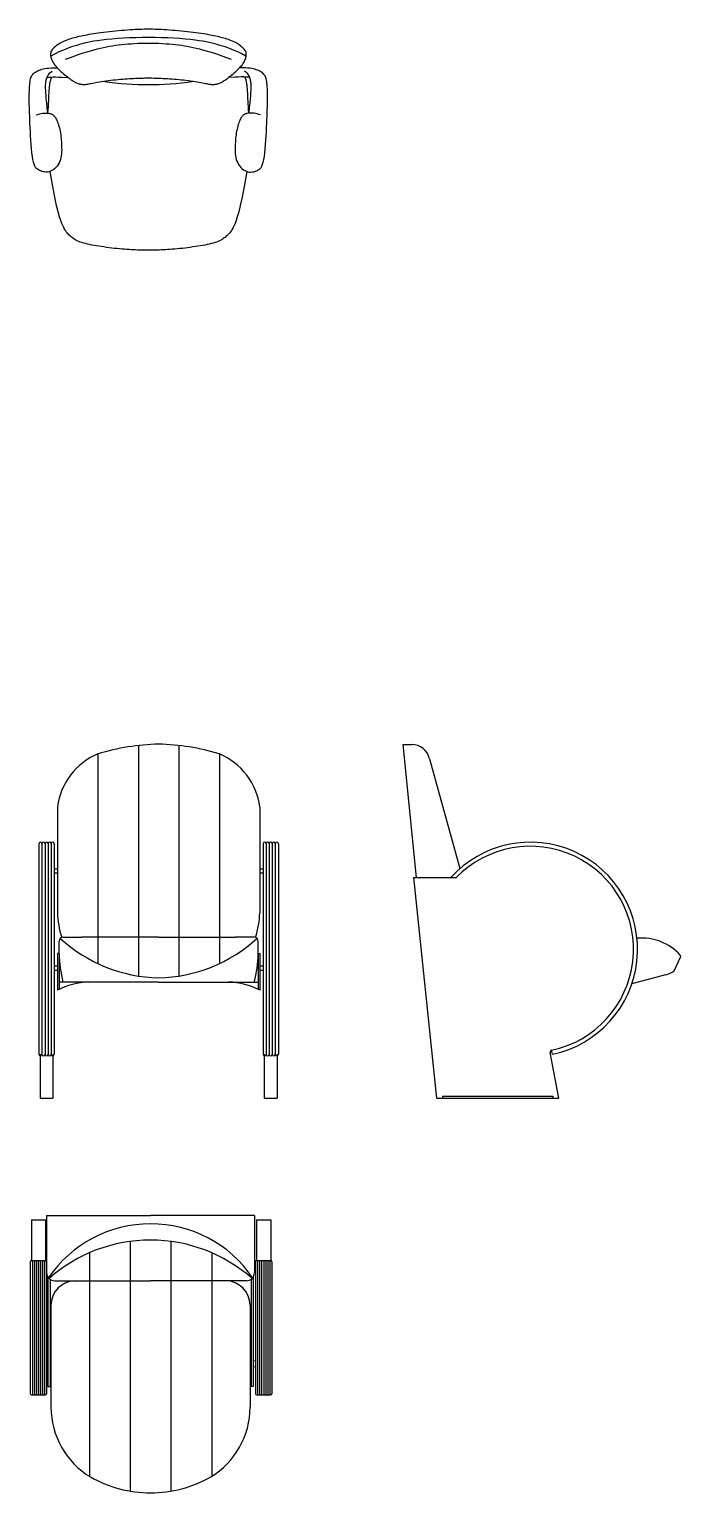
# Model space of a CAD drawing. Header units: millimetres. Extents: x 421 to 3085, y -1408 to 277.
# Drawn here: x 492.5 to 652.3, y -453.8 to -94.7 of the extents above; entities that cross this region are included whole.
import ezdxf

# ---------------------------------------------------------------- set-up
doc = ezdxf.new("R2010")
doc.units = ezdxf.units.MM

msp = doc.modelspace()

# ---------------------------------------------------------------- linework, layer by layer
at = {"color": 18, "true_color": 0x000000}
for p, q in [((509.34, -272.55), (509.34, -324)), ((519.27, -270.48), (519.27, -327.04)), ((529.2, -270.48), (529.2, -327.04)), ((539.13, -272.55), (539.13, -324)), ((587.52, -302.9), (584.26, -270.24)), ((584.26, -270.24), (586.29, -270.24)), ((590.66, -273.74), (598.15, -300.69)), ((499.41, -285.55), (499.41, -311.51)), ((549.06, -285.55), (549.06, -311.51)), ((494.85, -294.58), (494.85, -346.24)), ((495.6, -294.58), (495.6, -346.24)), ((496.35, -294.58), (496.35, -346.24)), ((497.1, -294.58), (497.1, -346.24)), ((497.85, -294.58), (497.85, -346.24)), ((498.6, -294.58), (498.6, -346.24)), ((549.86, -294.58), (549.86, -346.24)), ((550.61, -294.58), (550.61, -346.24)), ((551.36, -294.58), (551.36, -346.24)), ((552.11, -294.58), (552.11, -346.24)), ((552.86, -294.58), (552.86, -346.24)), ((553.61, -294.58), (553.61, -346.24)), ((499.4, -300.8), (498.6, -300.8)), ((549.86, -300.8), (549.06, -300.8)), ((499.4, -301.8), (498.6, -301.8)), ((549.86, -301.8), (549.06, -301.8)), ((586.75, -302.9), (592.44, -357)), ((586.75, -302.9), (597.28, -302.9)), ((499.81, -321.62), (499.81, -318.51)), ((500.81, -317.51), (505.41, -317.51)), ((524.23, -317.51), (505.41, -317.51)), ((524.23, -317.51), (543.06, -317.51)), ((547.66, -317.51), (543.06, -317.51)), ((548.66, -321.62), (548.66, -318.51)), ((499.41, -321.51), (499.41, -330.51)), ((499.81, -321.51), (499.41, -321.51)), ((499.81, -321.62), (499.81, -330.31)), ((548.66, -321.51), (549.06, -321.51)), ((548.66, -321.62), (548.66, -330.31)), ((549.06, -321.51), (549.06, -330.51)), ((650.71, -325.75), (652.28, -322.45)), ((499.4, -324.65), (498.6, -324.65)), ((499.4, -325.65), (498.6, -325.65)), ((549.86, -324.65), (549.06, -324.65)), ((549.86, -325.65), (549.06, -325.65)), ((648.6, -326.78), (640.36, -328.94)), ((524.23, -328.51), (499.81, -328.51)), ((524.23, -328.51), (548.66, -328.51)), ((495.15, -346.24), (495.15, -357)), ((498.3, -346.24), (498.3, -357)), ((550.16, -346.24), (550.16, -357)), ((553.31, -346.24), (553.31, -357)), ((622.44, -357), (620.27, -345.84)), ((620.86, -346.24), (620.66, -345.26)), ((495.15, -357), (498.3, -357)), ((550.16, -357), (553.31, -357)), ((592.44, -357), (622.44, -357)), ((593.89, -356.5), (620.99, -356.5)), ((593.89, -356.5), (593.89, -357)), ((620.99, -356.5), (620.99, -357)), ((493, -386.84), (493, -396.84)), ((493, -386.84), (496.5, -386.84)), ((496.5, -386.84), (496.5, -396.84)), ((496.75, -385.84), (496.75, -399.84)), ((496.75, -385.84), (522.25, -385.84)), ((547.75, -385.84), (522.25, -385.84)), ((547.75, -385.84), (547.75, -399.84)), ((548.26, -386.84), (548.26, -396.84)), ((548.26, -386.84), (551.76, -386.84)), ((551.76, -386.84), (551.76, -396.84)), ((507.25, -394.96), (507.25, -449.82)), ((517.25, -392.17), (517.25, -453.44)), ((527.25, -392.17), (527.25, -453.44)), ((537.25, -394.96), (537.25, -449.82)), ((492.75, -397.14), (492.75, -429.54)), ((493.05, -396.84), (496.45, -396.84)), ((493.25, -396.84), (493.25, -429.84)), ((493.75, -396.84), (493.75, -429.84)), ((494.25, -396.84), (494.25, -429.84)), ((494.75, -396.84), (494.75, -429.84)), ((495.25, -396.84), (495.25, -429.84)), ((495.75, -396.84), (495.75, -429.84)), ((496.25, -396.84), (496.25, -429.84)), ((496.75, -397.14), (496.75, -429.54)), ((548.01, -397.14), (548.01, -429.54)), ((548.31, -396.84), (551.71, -396.84)), ((548.51, -396.84), (548.51, -429.84)), ((549.01, -396.84), (549.01, -429.84)), ((549.51, -396.84), (549.51, -429.84)), ((550.01, -396.84), (550.01, -429.84)), ((550.51, -396.84), (550.51, -429.84)), ((551.01, -396.84), (551.01, -429.84)), ((551.51, -396.84), (551.51, -429.84)), ((552.01, -397.14), (552.01, -429.54)), ((497.08, -400.95), (497.08, -427.77)), ((497.58, -401.46), (497.58, -427.77)), ((498.75, -401.84), (522.25, -401.84)), ((545.75, -401.84), (522.25, -401.84)), ((546.92, -401.46), (546.92, -427.77)), ((547.42, -400.95), (547.42, -427.77)), ((497.82, -407.84), (497.82, -432.84)), ((546.67, -407.84), (546.67, -432.84)), ((497.08, -421.4), (496.75, -421.4)), ((497.08, -422.87), (496.75, -422.87)), ((547.42, -421.4), (547.75, -421.4)), ((547.42, -422.87), (547.75, -422.87)), ((493.05, -429.84), (496.45, -429.84)), ((497.08, -427.77), (497.58, -427.77)), ((547.42, -427.77), (546.92, -427.77)), ((548.31, -429.84), (551.71, -429.84))]:
    msp.add_line(p, q, dxfattribs=at)
msp.add_lwpolyline([(503.1, -107.3), (503.29, -107.43), (503.48, -107.54), (503.68, -107.65), (503.87, -107.75), (504.07, -107.85), (504.27, -107.93), (504.47, -108.01), (504.68, -108.07), (504.89, -108.13), (505.11, -108.18), (505.34, -108.21), (505.57, -108.23), (505.81, -108.24), (506.06, -108.24), (506.31, -108.23), (506.57, -108.2), (506.84, -108.16), (507.12, -108.11), (507.41, -108.05), (507.73, -107.98), (508.07, -107.9), (508.43, -107.82), (508.83, -107.74), (509.27, -107.66), (509.74, -107.58), (510.25, -107.5), (510.78, -107.42), (511.34, -107.35), (511.92, -107.27), (512.51, -107.21), (513.1, -107.14), (513.69, -107.08), (514.27, -107.02), (514.85, -106.97), (515.42, -106.92), (515.97, -106.88), (516.52, -106.84), (517.05, -106.81), (517.57, -106.78), (518.07, -106.75), (518.56, -106.73), (519.04, -106.71), (519.5, -106.69), (519.96, -106.68), (520.4, -106.67), (520.85, -106.66), (521.28, -106.66), (521.72, -106.66), (522.15, -106.66), (522.59, -106.66), (523.03, -106.67), (523.48, -106.68), (523.93, -106.69), (524.39, -106.71), (524.87, -106.73), (525.36, -106.75), (525.86, -106.78), (526.38, -106.81), (526.92, -106.84), (527.46, -106.88), (528.02, -106.92), (528.59, -106.97), (529.16, -107.02), (529.75, -107.08), (530.34, -107.14), (530.93, -107.21), (531.51, -107.27), (532.09, -107.35), (532.65, -107.42), (533.19, -107.5), (533.69, -107.58), (534.17, -107.66), (534.6, -107.74), (535, -107.82), (535.37, -107.9), (535.71, -107.98), (536.02, -108.05), (536.32, -108.11), (536.59, -108.16), (536.86, -108.2), (537.12, -108.23), (537.38, -108.24), (537.62, -108.24), (537.86, -108.23), (538.1, -108.21), (538.32, -108.18), (538.54, -108.13), (538.76, -108.07), (538.96, -108.01), (539.17, -107.93), (539.37, -107.85), (539.56, -107.75), (539.76, -107.65), (539.95, -107.54), (540.14, -107.43), (540.34, -107.3), (540.53, -107.17), (540.74, -107.03), (540.95, -106.88), (541.17, -106.72), (541.4, -106.54), (541.65, -106.34), (541.92, -106.13), (542.21, -105.89), (542.51, -105.63), (542.84, -105.35), (543.17, -105.06), (543.51, -104.75), (543.84, -104.44), (544.15, -104.12), (544.44, -103.8), (544.7, -103.49), (544.93, -103.18), (545.12, -102.88), (545.28, -102.59), (545.41, -102.31), (545.51, -102.03), (545.59, -101.77), (545.65, -101.52), (545.7, -101.28), (545.72, -101.06), (545.73, -100.84), (545.71, -100.63), (545.68, -100.43), (545.62, -100.23), (545.53, -100.03), (545.41, -99.83), (545.25, -99.62), (545.06, -99.41), (544.84, -99.2), (544.6, -98.98), (544.32, -98.77), (544.03, -98.56), (543.72, -98.35), (543.4, -98.16), (543.07, -97.98), (542.73, -97.81), (542.39, -97.65), (542.05, -97.51), (541.7, -97.37), (541.34, -97.25), (540.98, -97.13), (540.61, -97.01), (540.24, -96.91), (539.86, -96.8), (539.48, -96.7), (539.08, -96.59), (538.67, -96.5), (538.25, -96.4), (537.8, -96.3), (537.34, -96.21), (536.85, -96.12), (536.33, -96.03), (535.79, -95.95), (535.22, -95.86), (534.63, -95.78), (534.01, -95.69), (533.36, -95.61), (532.69, -95.53), (532, -95.44), (531.28, -95.36), (530.54, -95.28), (529.8, -95.2), (529.05, -95.12), (528.31, -95.05), (527.58, -94.98), (526.88, -94.92), (526.2, -94.87), (525.56, -94.83), (524.95, -94.79), (524.36, -94.76), (523.8, -94.74), (523.26, -94.73), (522.74, -94.72), (522.22, -94.71), (521.71, -94.71), (521.2, -94.71), (520.68, -94.72), (520.15, -94.73), (519.62, -94.74), (519.06, -94.76), (518.48, -94.79), (517.87, -94.83), (517.23, -94.87), (516.55, -94.92), (515.85, -94.98), (515.12, -95.05), (514.38, -95.12), (513.64, -95.2), (512.89, -95.28), (512.15, -95.36), (511.43, -95.44), (510.74, -95.53), (510.07, -95.61), (509.42, -95.69), (508.8, -95.78), (508.21, -95.86), (507.64, -95.95), (507.1, -96.03), (506.58, -96.12), (506.09, -96.21), (505.63, -96.3), (505.19, -96.4), (504.76, -96.5), (504.35, -96.59), (503.96, -96.7), (503.57, -96.8), (503.19, -96.91), (502.82, -97.01), (502.46, -97.13), (502.09, -97.25), (501.74, -97.37), (501.39, -97.51), (501.04, -97.65), (500.7, -97.81), (500.36, -97.98), (500.03, -98.16), (499.71, -98.35), (499.4, -98.56), (499.11, -98.77), (498.84, -98.98), (498.59, -99.2), (498.37, -99.41), (498.18, -99.62), (498.03, -99.83), (497.91, -100.03), (497.82, -100.23), (497.76, -100.43), (497.72, -100.63), (497.71, -100.84), (497.71, -101.06), (497.74, -101.28), (497.78, -101.52), (497.84, -101.77), (497.92, -102.03), (498.02, -102.31), (498.16, -102.59), (498.32, -102.88), (498.51, -103.18), (498.73, -103.49), (498.99, -103.8), (499.29, -104.12), (499.6, -104.44), (499.93, -104.75), (500.26, -105.06), (500.59, -105.35), (500.92, -105.63), (501.23, -105.89), (501.52, -106.13), (501.78, -106.34), (502.03, -106.54), (502.27, -106.72), (502.49, -106.88), (502.7, -107.03), (502.9, -107.17)], close=True, dxfattribs=at)
for points in [[(545.66, -101.31), (544.61, -100.75), (543.66, -100.28), (542.79, -99.89), (541.99, -99.56), (541.25, -99.28), (540.55, -99.05), (539.89, -98.85), (539.25, -98.66), (538.63, -98.48), (538, -98.3), (537.35, -98.13), (536.66, -97.96), (535.92, -97.8), (535.1, -97.65), (534.19, -97.51), (533.17, -97.37), (532.03, -97.24), (530.78, -97.12), (529.43, -97.01), (528, -96.91), (526.51, -96.84), (524.97, -96.78), (523.39, -96.74), (521.79, -96.73), (520.2, -96.74), (518.61, -96.78), (517.05, -96.84), (515.54, -96.91), (514.1, -97.01), (512.73, -97.12), (511.46, -97.24), (510.3, -97.37), (509.27, -97.51), (508.35, -97.65), (507.52, -97.8), (506.77, -97.96), (506.08, -98.13), (505.43, -98.3), (504.8, -98.48), (504.18, -98.66), (503.54, -98.85), (502.88, -99.05), (502.18, -99.28), (501.44, -99.56), (500.64, -99.89), (499.77, -100.28), (498.82, -100.75), (497.78, -101.31)], [(501.4, -102.08), (502.57, -101.63), (503.68, -101.22), (504.72, -100.86), (505.72, -100.53), (506.66, -100.23), (507.55, -99.97), (508.4, -99.73), (509.21, -99.52), (509.99, -99.33), (510.74, -99.16), (511.47, -99.01), (512.18, -98.88), (512.9, -98.76), (513.61, -98.65), (514.34, -98.56), (515.08, -98.47), (515.85, -98.39), (516.65, -98.32), (517.46, -98.25), (518.29, -98.2), (519.14, -98.16), (519.99, -98.12), (520.85, -98.1), (521.72, -98.1), (522.58, -98.1), (523.44, -98.12), (524.3, -98.16), (525.14, -98.2), (525.97, -98.25), (526.79, -98.32), (527.58, -98.39), (528.35, -98.47), (529.1, -98.56), (529.82, -98.65), (530.54, -98.76), (531.25, -98.88), (531.96, -99.01), (532.69, -99.16), (533.44, -99.33), (534.22, -99.52), (535.03, -99.73), (535.88, -99.97), (536.78, -100.23), (537.72, -100.53), (538.71, -100.86), (539.76, -101.22), (540.86, -101.63), (542.03, -102.08)], [(494.17, -115.74), (494.62, -115.59), (495.03, -115.47), (495.41, -115.38), (495.76, -115.32), (496.08, -115.29), (496.36, -115.27), (496.62, -115.27), (496.86, -115.28), (497.08, -115.29), (497.27, -115.32), (497.45, -115.35), (497.62, -115.39), (497.77, -115.43), (497.91, -115.49), (498.05, -115.56), (498.18, -115.63), (498.3, -115.72), (498.43, -115.82), (498.55, -115.93), (498.67, -116.06), (498.79, -116.22), (498.91, -116.4), (499.04, -116.6), (499.16, -116.84), (499.28, -117.11), (499.41, -117.41), (499.53, -117.74), (499.65, -118.1), (499.77, -118.47), (499.87, -118.87), (499.97, -119.28), (500.06, -119.7), (500.14, -120.14), (500.21, -120.58), (500.26, -121.04), (500.31, -121.5), (500.35, -121.96), (500.38, -122.44), (500.4, -122.91), (500.42, -123.39), (500.43, -123.87), (500.44, -124.35), (500.43, -124.82), (500.4, -125.29), (500.34, -125.76), (500.26, -126.21), (500.15, -126.66), (500, -127.09), (499.8, -127.51), (499.57, -127.9), (499.31, -128.27), (499.02, -128.61), (498.71, -128.92), (498.38, -129.18), (498.03, -129.4), (497.68, -129.56), (497.33, -129.68), (496.97, -129.74), (496.62, -129.76), (496.27, -129.73), (495.94, -129.68), (495.61, -129.6), (495.3, -129.49), (495.01, -129.37), (494.74, -129.24), (494.49, -129.07), (494.27, -128.87), (494.05, -128.61), (493.86, -128.27), (493.69, -127.85), (493.53, -127.32), (493.39, -126.67), (493.26, -125.9), (493.15, -125.01), (493.05, -124.03), (492.96, -123), (492.88, -121.93), (492.82, -120.85), (492.76, -119.79), (492.71, -118.76), (492.66, -117.8), (492.62, -116.89), (492.59, -116.04), (492.56, -115.24), (492.53, -114.48), (492.52, -113.75), (492.5, -113.05), (492.49, -112.38), (492.49, -111.73), (492.49, -111.09), (492.5, -110.49), (492.51, -109.91), (492.53, -109.36), (492.55, -108.85), (492.59, -108.37), (492.63, -107.94), (492.67, -107.56), (492.73, -107.21), (492.8, -106.91), (492.88, -106.63), (492.98, -106.39), (493.09, -106.16), (493.22, -105.96), (493.37, -105.77), (493.53, -105.59), (493.72, -105.42), (493.93, -105.27), (494.15, -105.12), (494.4, -104.98), (494.66, -104.85), (494.95, -104.73), (495.25, -104.63), (495.58, -104.53), (495.94, -104.44), (496.34, -104.36), (496.79, -104.29), (497.3, -104.23), (497.88, -104.19), (498.55, -104.16), (499.3, -104.14)], [(497.01, -115.29), (496.87, -113.92), (496.76, -112.75), (496.67, -111.76), (496.6, -110.93), (496.56, -110.24), (496.53, -109.66), (496.51, -109.17), (496.51, -108.75), (496.51, -108.37), (496.53, -108.05), (496.55, -107.75), (496.58, -107.49), (496.62, -107.26), (496.67, -107.04), (496.73, -106.84), (496.79, -106.64), (496.86, -106.45), (496.95, -106.26), (497.05, -106.06), (497.19, -105.86), (497.35, -105.65), (497.55, -105.44), (497.8, -105.21), (498.11, -104.96)], [(496.8, -106.6), (496.96, -106.54), (497.32, -106.47), (497.77, -106.43), (498.32, -106.42), (498.96, -106.42), (499.67, -106.44), (500.45, -106.46), (501.98, -106.51)], [(497.08, -115.29), (497.14, -114.44), (497.19, -113.66), (497.23, -112.96), (497.26, -112.33), (497.29, -111.75), (497.31, -111.23), (497.33, -110.76), (497.35, -110.34), (497.38, -109.94), (497.4, -109.58), (497.42, -109.25), (497.44, -108.95), (497.47, -108.67), (497.5, -108.42), (497.53, -108.18), (497.56, -107.96), (497.6, -107.75), (497.64, -107.55), (497.69, -107.36), (497.75, -107.17), (497.82, -106.98), (497.9, -106.78), (498, -106.58), (498.09, -106.42)], [(510.55, -107.46), (512.09, -107.67), (513.57, -107.85), (515.01, -108), (516.4, -108.11), (517.76, -108.2), (519.09, -108.25), (520.41, -108.29), (521.72, -108.3), (523.03, -108.29), (524.34, -108.25), (525.68, -108.2), (527.04, -108.11), (528.43, -108), (529.86, -107.85), (531.34, -107.67), (532.88, -107.46)], [(546.63, -106.6), (546.47, -106.54), (546.12, -106.47), (545.66, -106.43), (545.11, -106.42), (544.48, -106.42), (543.76, -106.44), (542.98, -106.46), (541.46, -106.51)], [(549.26, -115.74), (548.81, -115.59), (548.4, -115.47), (548.02, -115.38), (547.67, -115.32), (547.36, -115.29), (547.07, -115.27), (546.81, -115.27), (546.57, -115.28), (546.36, -115.29), (546.16, -115.32), (545.98, -115.35), (545.81, -115.39), (545.66, -115.43), (545.52, -115.49), (545.38, -115.56), (545.26, -115.63), (545.13, -115.72), (545, -115.82), (544.88, -115.93), (544.76, -116.06), (544.64, -116.22), (544.52, -116.4), (544.4, -116.6), (544.27, -116.84), (544.15, -117.11), (544.03, -117.41), (543.9, -117.74), (543.78, -118.1), (543.67, -118.47), (543.56, -118.87), (543.46, -119.28), (543.37, -119.7), (543.29, -120.14), (543.23, -120.58), (543.17, -121.04), (543.12, -121.5), (543.09, -121.96), (543.06, -122.44), (543.03, -122.91), (543.01, -123.39), (543, -123.87), (543, -124.35), (543.01, -124.82), (543.04, -125.29), (543.09, -125.76), (543.17, -126.21), (543.28, -126.66), (543.44, -127.09), (543.63, -127.51), (543.86, -127.9), (544.12, -128.27), (544.41, -128.61), (544.73, -128.92), (545.06, -129.18), (545.4, -129.4), (545.75, -129.56), (546.11, -129.68), (546.46, -129.74), (546.81, -129.76), (547.16, -129.73), (547.5, -129.68), (547.82, -129.6), (548.13, -129.49), (548.42, -129.37), (548.69, -129.24), (548.94, -129.07), (549.17, -128.87), (549.38, -128.61), (549.57, -128.27), (549.75, -127.85), (549.9, -127.32), (550.05, -126.67), (550.17, -125.9), (550.28, -125.01), (550.38, -124.03), (550.47, -123), (550.55, -121.93), (550.62, -120.85), (550.68, -119.79), (550.73, -118.76), (550.77, -117.8), (550.81, -116.89), (550.85, -116.04), (550.88, -115.24), (550.9, -114.48), (550.92, -113.75), (550.93, -113.05), (550.94, -112.38), (550.94, -111.73), (550.94, -111.09), (550.94, -110.49), (550.92, -109.91), (550.91, -109.36), (550.88, -108.85), (550.85, -108.37), (550.81, -107.94), (550.76, -107.56), (550.7, -107.21), (550.63, -106.91), (550.55, -106.63), (550.45, -106.39), (550.34, -106.16), (550.21, -105.96), (550.06, -105.77), (549.9, -105.59), (549.71, -105.42), (549.51, -105.27), (549.28, -105.12), (549.04, -104.98), (548.77, -104.85), (548.48, -104.73), (548.18, -104.63), (547.85, -104.53), (547.49, -104.44), (547.1, -104.36), (546.65, -104.29), (546.13, -104.24), (545.55, -104.19), (544.88, -104.16), (544.12, -104.15)], [(546.42, -115.29), (546.56, -113.92), (546.67, -112.75), (546.76, -111.76), (546.83, -110.93), (546.88, -110.24), (546.91, -109.66), (546.92, -109.17), (546.92, -108.75), (546.92, -108.37), (546.9, -108.05), (546.88, -107.75), (546.85, -107.49), (546.81, -107.26), (546.76, -107.04), (546.7, -106.84), (546.64, -106.64), (546.57, -106.45), (546.49, -106.26), (546.38, -106.06), (546.25, -105.86), (546.08, -105.65), (545.88, -105.44), (545.63, -105.21), (545.33, -104.96)], [(546.36, -115.29), (546.3, -114.44), (546.25, -113.66), (546.21, -112.96), (546.17, -112.33), (546.14, -111.75), (546.12, -111.23), (546.1, -110.76), (546.08, -110.34), (546.06, -109.94), (546.04, -109.58), (546.01, -109.25), (545.99, -108.95), (545.96, -108.67), (545.93, -108.42), (545.9, -108.18), (545.87, -107.96), (545.83, -107.75), (545.79, -107.55), (545.74, -107.36), (545.68, -107.17), (545.61, -106.98), (545.53, -106.78), (545.43, -106.58), (545.35, -106.42)], [(545.86, -129.6), (545.19, -133.29), (544.69, -135.88), (544.25, -137.94), (543.87, -139.54), (543.53, -140.76), (543.24, -141.67), (542.97, -142.36), (542.73, -142.9), (542.5, -143.36), (542.28, -143.75), (542.07, -144.09), (541.87, -144.39), (541.67, -144.64), (541.47, -144.87), (541.26, -145.09), (541.05, -145.29), (540.83, -145.49), (540.6, -145.69), (540.35, -145.89), (540.08, -146.08), (539.8, -146.27), (539.5, -146.45), (539.17, -146.62), (538.82, -146.78), (538.44, -146.93), (538.03, -147.07), (537.6, -147.2), (537.14, -147.32), (536.66, -147.44), (536.15, -147.55), (535.61, -147.65), (535.05, -147.76), (534.47, -147.86), (533.87, -147.96), (533.26, -148.05), (532.63, -148.14), (531.99, -148.23), (531.35, -148.32), (530.71, -148.4), (530.07, -148.47), (529.44, -148.54), (528.81, -148.6), (528.2, -148.65), (527.59, -148.7), (527.01, -148.75), (526.43, -148.79), (525.88, -148.82), (525.35, -148.85), (524.84, -148.87), (524.35, -148.89), (523.88, -148.91), (523.42, -148.92), (522.97, -148.93), (522.54, -148.93), (522.11, -148.94), (521.68, -148.94), (521.26, -148.94), (520.83, -148.93), (520.4, -148.93), (519.97, -148.92), (519.52, -148.91), (519.05, -148.89), (518.57, -148.87), (518.07, -148.85), (517.54, -148.82), (516.99, -148.79), (516.42, -148.75), (515.84, -148.7), (515.24, -148.65), (514.62, -148.6), (514, -148.54), (513.36, -148.47), (512.72, -148.4), (512.08, -148.32), (511.44, -148.23), (510.8, -148.14), (510.17, -148.05), (509.56, -147.96), (508.96, -147.86), (508.38, -147.76), (507.82, -147.65), (507.29, -147.55), (506.78, -147.44), (506.29, -147.32), (505.83, -147.2), (505.4, -147.07), (504.99, -146.93), (504.62, -146.78), (504.26, -146.62), (503.94, -146.45), (503.63, -146.27), (503.35, -146.08), (503.08, -145.89), (502.84, -145.69), (502.6, -145.49), (502.38, -145.29), (502.17, -145.09), (501.97, -144.87), (501.76, -144.64), (501.56, -144.39), (501.36, -144.09), (501.15, -143.75), (500.94, -143.36), (500.71, -142.9), (500.46, -142.36), (500.2, -141.67), (499.9, -140.76), (499.56, -139.54), (499.18, -137.94), (498.74, -135.88), (498.24, -133.29), (497.58, -129.6)]]:
    msp.add_lwpolyline(points, dxfattribs=at)
for centre, radius, start, end in [((515.62, -287.64), 16.35, 112.6054, 172.6733), ((525.47, -325.22), 55.09, 91.2868, 107.0288), ((522.99, -325.22), 55.09, 72.9712, 88.7132), ((532.84, -287.64), 16.35, 7.3267, 67.3946), ((586.37, -274.6), 4.37, 11.4472, 91.1301), ((495.23, -294.58), 0.375, 0, 180), ((495.98, -294.58), 0.375, 0, 180), ((496.73, -294.58), 0.375, 0, 180), ((497.48, -294.58), 0.375, 0, 180), ((498.23, -294.58), 0.375, 0, 180), ((550.23, -294.58), 0.375, 0, 180), ((550.98, -294.58), 0.375, 0, 180), ((551.73, -294.58), 0.375, 0, 180), ((552.48, -294.58), 0.375, 0, 180), ((553.23, -294.58), 0.375, 0, 180), ((615.45, -320.5), 26.3, 281.8734, 137.9945), ((615.45, -320.5), 25.3, 281.8734, 135.9208), ((520.51, -310.97), 21.11, 181.4535, 198.2121), ((527.95, -310.97), 21.11, 341.7879, 358.5465), ((500.81, -318.51), 1, 90, 180), ((524.92, -290.86), 36.62, 227.3484, 268.9256), ((523.55, -290.86), 36.62, 271.0744, 312.6516), ((547.66, -318.51), 1, 0, 90), ((642.71, -330.56), 12.85, 42.354, 94.9054), ((529.46, -321.03), 29.66, 181.1388, 194.6103), ((519, -321.03), 29.66, 345.3897, 358.8612), ((651.83, -322.24), 0.5, 334.491, 42.354), ((647.07, -320.98), 6, 284.7107, 307.3322), ((507.94, -347.49), 19.01, 92.8583, 116.6795), ((540.52, -347.49), 19.01, 63.3205, 87.1417), ((495.23, -346.24), 0.375, 180, 360), ((495.98, -346.24), 0.375, 180, 360), ((496.73, -346.24), 0.375, 180, 360), ((497.48, -346.24), 0.375, 180, 360), ((498.23, -346.24), 0.375, 180, 360), ((550.23, -346.24), 0.375, 180, 360), ((550.98, -346.24), 0.375, 180, 360), ((551.73, -346.24), 0.375, 180, 360), ((552.48, -346.24), 0.375, 180, 360), ((553.23, -346.24), 0.375, 180, 360), ((620.76, -345.75), 0.5, 101.8734, 191), ((522.21, -418.03), 30.19, 89.923, 145.915), ((522.29, -418.03), 30.19, 34.085, 90.077), ((522.23, -429.35), 37.51, 89.9653, 131.5352), ((522.27, -429.35), 37.51, 48.4648, 90.0347), ((493.05, -397.14), 0.3, 90, 180), ((496.45, -397.14), 0.3, 0, 90), ((548.31, -397.14), 0.3, 90, 180), ((551.71, -397.14), 0.3, 0, 90), ((498.75, -399.84), 2, 180, 270), ((503.82, -407.84), 6, 90, 180), ((540.67, -407.84), 6, 0, 90), ((545.75, -399.84), 2, 270, 0), ((493.05, -429.54), 0.3, 180, 270), ((496.45, -429.54), 0.3, 270, 0), ((548.31, -429.54), 0.3, 180, 270), ((551.71, -429.54), 0.3, 270, 0), ((517.82, -432.84), 20, 180, 238.8789), ((526.67, -432.84), 20, 301.1211, 0), ((522.11, -424.35), 29.49, 240.2798, 270.2786), ((522.39, -424.35), 29.49, 269.7214, 299.7202)]:
    msp.add_arc(centre, radius, start, end, dxfattribs=at)

doc.saveas('drawing.dxf')
